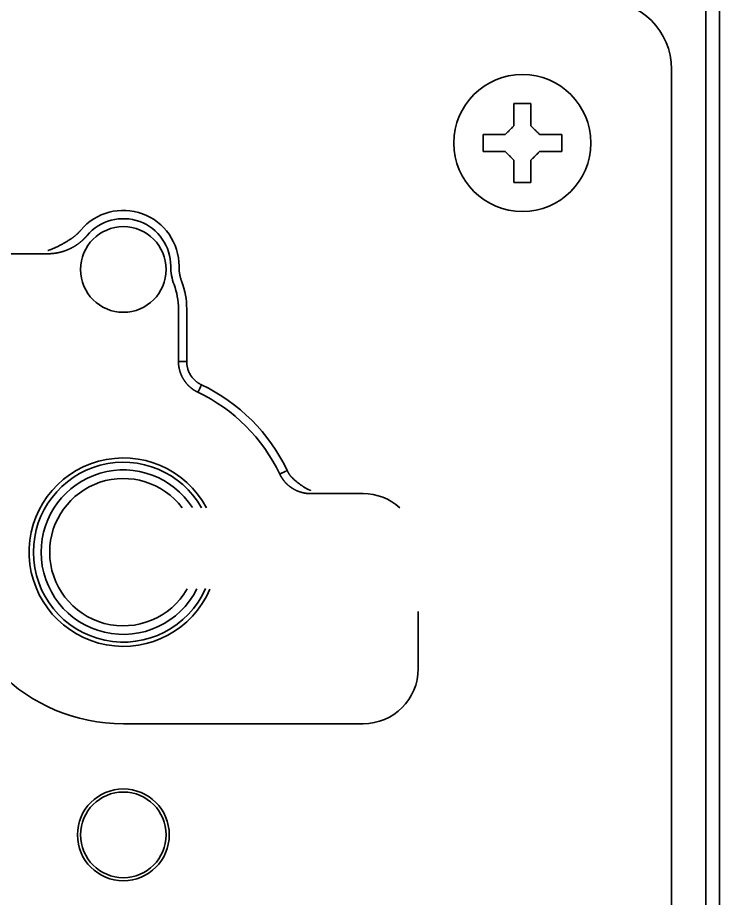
# Model space of a CAD drawing. Extents: x 53 to 4124, y 6244 to 10190.
# Drawn here: x 2924.1 to 2965.1, y 9966.2 to 10017.6 of the extents above; entities that cross this region are included whole.
import ezdxf

# ---------------------------------------------------------------- set-up
doc = ezdxf.new("R2010")
doc.units = 0
doc.header["$LTSCALE"] = 5
doc.layers.add('1', color=7, linetype='CONTINUOUS', true_color=0xffffff)

msp = doc.modelspace()

# ---------------------------------------------------------------- linework, layer by layer
at = {"layer": '1', "color": 7, "linetype": 'Continuous', "lineweight": 35}
for p, q in [((2964.275, 10018.343), (2964.275, 9378.493)), ((2965.075, 9677.393), (2965.075, 10018.293)), ((2962.275, 9927.088), (2962.275, 10014.593)), ((2962.275, 10014.593), (2962.275, 9928.593)), ((2951.275, 10010.275), (2951.275, 10010.775)), ((2955.875, 10010.775), (2955.875, 10010.275)), ((2951.275, 10009.775), (2951.275, 10010.275)), ((2955.875, 10010.275), (2955.875, 10009.775)), ((2925.867, 10003.811), (2923.275, 10003.811)), ((2933.493, 9997.529), (2933.493, 10000.593)), ((2933.975, 10000.593), (2933.975, 9997.529)), ((2944.275, 9989.811), (2941.211, 9989.811)), ((2947.493, 9979.593), (2947.493, 9982.939)), ((2930.275, 9976.376), (2944.275, 9976.376))]:
    msp.add_line(p, q, dxfattribs=at)
for centre, radius in [((2953.575, 10010.275), 4), ((2930.275, 10002.893), 2.5), ((2930.275, 9969.893), 2.68), ((2930.275, 9969.893), 2.5)]:
    msp.add_circle(centre, radius, dxfattribs=at)
for centre, radius, start, end in [((2958.275, 10014.593), 4, 0, 90), ((2958.275, 10014.593), 4, 0, 90), ((2930.275, 10003.093), 3.25, 359.7251, 139.876), ((2930.275, 10003.093), 2.767, 359.7251, 139.876), ((2929.475, 10000.593), 4.5, 0, 20.6344), ((2929.475, 10000.593), 4.017, 0, 20.6344), ((2930.275, 9986.593), 10.6, 25.5003, 64.4997), ((2930.275, 9986.593), 10.117, 25.5003, 64.4997), ((2930.275, 9986.393), 5.5, 28.17, 336.8025), ((2930.275, 9986.391), 5.25, 29.6437, 180), ((2930.275, 9986.393), 4.8, 32.7712, 180), ((2930.275, 9986.393), 4.3, 37.0575, 180), ((2944.275, 9986.593), 3.217, 48.1289, 90), ((2930.275, 9986.593), 10.217, 180, 270), ((2930.275, 9986.391), 5.25, 180, 336.1669), ((2930.275, 9986.393), 4.8, 180, 333.4556), ((2930.275, 9986.393), 4.3, 180, 330.0356), ((2944.275, 9979.593), 3.217, 270, 0)]:
    msp.add_arc(centre, radius, start, end, dxfattribs=at)
for points, degree in [([(2953.075, 10011.275), (2953.075, 10011.33), (2953.075, 10011.438), (2953.075, 10011.599), (2953.075, 10011.758), (2953.075, 10011.914), (2953.075, 10012.065), (2953.075, 10012.222), (2953.075, 10012.388), (2953.075, 10012.512), (2953.075, 10012.575)], 3), ([(2953.075, 10012.575), (2953.242, 10012.575), (2953.575, 10012.575), (2953.909, 10012.575), (2954.075, 10012.575)], 3), ([(2952.575, 10010.775), (2952.599, 10010.799), (2952.646, 10010.847), (2952.718, 10010.918), (2952.789, 10010.99), (2952.861, 10011.061), (2952.932, 10011.132), (2953.004, 10011.204), (2953.051, 10011.252), (2953.075, 10011.275)], 3), ([(2954.075, 10011.275), (2954.101, 10011.249), (2954.153, 10011.198), (2954.226, 10011.124), (2954.298, 10011.053), (2954.368, 10010.983), (2954.437, 10010.913), (2954.506, 10010.845), (2954.552, 10010.798), (2954.575, 10010.775)], 3), ([(2954.575, 10010.775), (2954.63, 10010.775), (2954.738, 10010.775), (2954.899, 10010.775), (2955.058, 10010.775), (2955.213, 10010.775), (2955.365, 10010.775), (2955.522, 10010.775), (2955.688, 10010.775), (2955.811, 10010.775), (2955.875, 10010.775)], 3), ([(2952.575, 10009.775), (2952.521, 10009.775), (2952.413, 10009.775), (2952.251, 10009.775), (2952.092, 10009.775), (2951.937, 10009.775), (2951.785, 10009.775), (2951.629, 10009.775), (2951.463, 10009.775), (2951.339, 10009.775), (2951.275, 10009.775)], 3), ([(2953.075, 10009.275), (2953.049, 10009.302), (2952.998, 10009.353), (2952.924, 10009.427), (2952.853, 10009.498), (2952.782, 10009.568), (2952.713, 10009.638), (2952.644, 10009.706), (2952.598, 10009.752), (2952.575, 10009.775)], 3), ([(2954.575, 10009.775), (2954.552, 10009.752), (2954.504, 10009.704), (2954.433, 10009.633), (2954.361, 10009.561), (2954.29, 10009.49), (2954.218, 10009.419), (2954.147, 10009.347), (2954.099, 10009.299), (2954.075, 10009.275)], 3), ([(2954.075, 10009.275), (2954.075, 10009.221), (2954.075, 10009.113), (2954.075, 10008.952), (2954.075, 10008.793), (2954.075, 10008.637), (2954.075, 10008.485), (2954.075, 10008.329), (2954.075, 10008.163), (2954.075, 10008.039), (2954.075, 10007.975)], 3), ([(2954.075, 10007.975), (2953.909, 10007.975), (2953.575, 10007.975), (2953.242, 10007.975), (2953.075, 10007.975)], 3), ([(2927.269, 10004.718), (2927.56, 10004.913), (2927.79, 10005.188)], 2), ([(2933.525, 10003.078), (2933.522, 10002.613), (2933.687, 10002.179)], 2), ([(2933.975, 9997.529), (2933.493, 9997.529)], 1), ([(2933.975, 9997.529), (2933.972, 9997.091), (2934.44, 9996.347), (2934.839, 9996.161)], 2), ([(2934.839, 9996.161), (2934.769, 9996.015), (2934.7, 9995.87), (2934.631, 9995.725)], 3), ([(2939.843, 9991.157), (2939.407, 9990.949)], 1), ([(2940.153, 9990.718), (2939.961, 9990.904), (2939.843, 9991.157)], 2)]:
    msp.add_open_spline(points, degree=degree, dxfattribs=at)
for points, knots in [([(2954.075, 10012.575), (2954.075, 10012.373), (2954.075, 10012.163), (2954.075, 10011.838), (2954.075, 10011.728), (2954.075, 10011.504), (2954.075, 10011.391), (2954.075, 10011.275)], [0, 0, 0, 0, 0.5, 0.5, 0.75, 0.75, 1, 1, 1, 1]), ([(2951.275, 10010.775), (2951.478, 10010.775), (2951.688, 10010.775), (2952.013, 10010.775), (2952.123, 10010.775), (2952.346, 10010.775), (2952.46, 10010.775), (2952.575, 10010.775)], [0, 0, 0, 0, 0.5, 0.5, 0.75, 0.75, 1, 1, 1, 1]), ([(2955.875, 10009.775), (2955.672, 10009.775), (2955.463, 10009.775), (2955.138, 10009.775), (2955.028, 10009.775), (2954.804, 10009.775), (2954.691, 10009.775), (2954.575, 10009.775)], [0, 0, 0, 0, 0.5, 0.5, 0.75, 0.75, 1, 1, 1, 1]), ([(2953.075, 10007.975), (2953.075, 10008.178), (2953.075, 10008.388), (2953.075, 10008.713), (2953.075, 10008.823), (2953.075, 10009.047), (2953.075, 10009.16), (2953.075, 10009.275)], [0, 0, 0, 0, 0.5, 0.5, 0.75, 0.75, 1, 1, 1, 1]), ([(2928.159, 10004.877), (2928.153, 10004.87), (2928.142, 10004.856), (2928.124, 10004.835), (2928.106, 10004.815), (2928.088, 10004.795), (2928.069, 10004.775), (2928.051, 10004.755), (2928.032, 10004.735), (2928.013, 10004.716), (2927.994, 10004.696), (2927.975, 10004.677), (2927.955, 10004.658), (2927.936, 10004.639), (2927.916, 10004.62), (2927.896, 10004.602), (2927.876, 10004.584), (2927.856, 10004.566), (2927.835, 10004.548), (2927.815, 10004.53), (2927.794, 10004.512), (2927.773, 10004.495), (2927.752, 10004.478), (2927.731, 10004.461), (2927.709, 10004.444), (2927.688, 10004.427), (2927.666, 10004.411), (2927.644, 10004.395), (2927.622, 10004.379), (2927.6, 10004.363), (2927.578, 10004.347), (2927.556, 10004.332), (2927.533, 10004.317), (2927.511, 10004.302), (2927.488, 10004.287), (2927.465, 10004.272), (2927.442, 10004.258), (2927.419, 10004.244), (2927.395, 10004.23), (2927.372, 10004.216), (2927.348, 10004.202), (2927.324, 10004.189), (2927.301, 10004.176), (2927.277, 10004.163), (2927.253, 10004.15), (2927.229, 10004.138), (2927.204, 10004.126), (2927.18, 10004.114), (2927.155, 10004.102), (2927.131, 10004.09), (2927.106, 10004.079), (2927.081, 10004.068), (2927.056, 10004.057), (2927.031, 10004.046), (2927.006, 10004.036), (2926.981, 10004.025), (2926.956, 10004.015), (2926.93, 10004.006), (2926.905, 10003.996), (2926.879, 10003.987), (2926.854, 10003.978), (2926.828, 10003.969), (2926.802, 10003.96), (2926.776, 10003.952), (2926.75, 10003.944), (2926.724, 10003.936), (2926.698, 10003.928), (2926.672, 10003.921), (2926.646, 10003.914), (2926.62, 10003.907), (2926.593, 10003.9), (2926.567, 10003.894), (2926.54, 10003.887), (2926.514, 10003.881), (2926.487, 10003.876), (2926.461, 10003.87), (2926.434, 10003.865), (2926.407, 10003.86), (2926.381, 10003.855), (2926.354, 10003.851), (2926.327, 10003.846), (2926.3, 10003.842), (2926.273, 10003.838), (2926.246, 10003.835), (2926.219, 10003.831), (2926.192, 10003.828), (2926.165, 10003.826), (2926.138, 10003.823), (2926.111, 10003.821), (2926.084, 10003.819), (2926.057, 10003.817), (2926.03, 10003.815), (2926.002, 10003.814), (2925.975, 10003.813), (2925.948, 10003.812), (2925.921, 10003.811), (2925.894, 10003.811), (2925.876, 10003.811), (2925.867, 10003.811)], [0, 0, 0, 0, 0.010416, 0.020832, 0.031248, 0.041665, 0.052081, 0.062497, 0.072913, 0.083329, 0.093746, 0.104162, 0.114578, 0.124994, 0.13541, 0.145827, 0.156243, 0.166659, 0.177075, 0.187491, 0.197908, 0.208324, 0.21874, 0.229156, 0.239573, 0.249989, 0.260405, 0.270822, 0.281238, 0.291654, 0.302071, 0.312487, 0.322903, 0.33332, 0.343736, 0.354152, 0.364569, 0.374985, 0.385401, 0.395818, 0.406234, 0.416651, 0.427067, 0.437484, 0.4479, 0.458317, 0.468733, 0.47915, 0.489566, 0.499983, 0.510399, 0.520816, 0.531233, 0.541649, 0.552066, 0.562482, 0.572899, 0.583316, 0.593733, 0.604149, 0.614566, 0.624983, 0.635399, 0.645816, 0.656233, 0.66665, 0.677067, 0.687484, 0.697901, 0.708317, 0.718734, 0.729151, 0.739568, 0.749985, 0.760402, 0.770819, 0.781236, 0.791653, 0.802071, 0.812488, 0.822905, 0.833322, 0.843739, 0.854156, 0.864574, 0.874991, 0.885408, 0.895825, 0.906243, 0.91666, 0.927078, 0.937495, 0.947912, 0.95833, 0.968747, 0.979165, 0.989582, 1, 1, 1, 1]), ([(2927.268, 10004.718), (2927.213, 10004.681), (2927.156, 10004.644), (2927.043, 10004.572), (2926.987, 10004.536), (2926.872, 10004.467), (2926.815, 10004.434), (2926.699, 10004.368), (2926.583, 10004.305), (2926.466, 10004.246), (2926.348, 10004.19), (2926.289, 10004.163), (2926.17, 10004.111), (2926.111, 10004.087), (2926.021, 10004.052), (2925.991, 10004.041), (2925.946, 10004.025), (2925.931, 10004.019), (2925.908, 10004.011), (2925.9, 10004.009), (2925.891, 10004.005), (2925.888, 10004.004), (2925.885, 10004.003), (2925.883, 10004.003), (2925.882, 10004.002), (2925.878, 10004.001), (2925.874, 10004), (2925.87, 10003.998)], [0, 0, 0, 0, 0.125, 0.125, 0.25, 0.25, 0.375, 0.375, 0.5, 0.625, 0.625, 0.75, 0.75, 0.875, 0.875, 0.9375, 0.9375, 0.96875, 0.96875, 0.984375, 0.984375, 0.988281, 0.990234, 0.990234, 0.992187, 0.992187, 1, 1, 1, 1]), ([(2933.235, 10002.009), (2933.171, 10002.18), (2933.122, 10002.356), (2933.058, 10002.715), (2933.042, 10002.898), (2933.043, 10003.08)], [0, 0, 0, 0, 0.5, 0.5, 1, 1, 1, 1]), ([(2934.631, 9995.725), (2934.624, 9995.728), (2934.61, 9995.735), (2934.589, 9995.746), (2934.568, 9995.756), (2934.547, 9995.767), (2934.527, 9995.779), (2934.506, 9995.79), (2934.486, 9995.802), (2934.466, 9995.814), (2934.446, 9995.826), (2934.426, 9995.838), (2934.406, 9995.851), (2934.386, 9995.864), (2934.367, 9995.877), (2934.348, 9995.89), (2934.329, 9995.903), (2934.31, 9995.917), (2934.291, 9995.931), (2934.272, 9995.945), (2934.254, 9995.96), (2934.235, 9995.974), (2934.217, 9995.989), (2934.199, 9996.004), (2934.181, 9996.02), (2934.164, 9996.035), (2934.146, 9996.051), (2934.129, 9996.067), (2934.112, 9996.083), (2934.095, 9996.099), (2934.078, 9996.115), (2934.062, 9996.132), (2934.046, 9996.149), (2934.03, 9996.166), (2934.014, 9996.183), (2933.998, 9996.201), (2933.983, 9996.218), (2933.967, 9996.236), (2933.952, 9996.254), (2933.937, 9996.272), (2933.923, 9996.29), (2933.908, 9996.309), (2933.894, 9996.328), (2933.88, 9996.346), (2933.866, 9996.365), (2933.853, 9996.384), (2933.84, 9996.404), (2933.826, 9996.423), (2933.814, 9996.443), (2933.801, 9996.463), (2933.789, 9996.482), (2933.776, 9996.502), (2933.765, 9996.523), (2933.753, 9996.543), (2933.741, 9996.563), (2933.73, 9996.584), (2933.719, 9996.605), (2933.709, 9996.626), (2933.698, 9996.647), (2933.688, 9996.668), (2933.678, 9996.689), (2933.668, 9996.71), (2933.659, 9996.732), (2933.649, 9996.753), (2933.64, 9996.775), (2933.632, 9996.797), (2933.623, 9996.818), (2933.615, 9996.84), (2933.607, 9996.862), (2933.599, 9996.885), (2933.592, 9996.907), (2933.585, 9996.929), (2933.578, 9996.951), (2933.571, 9996.974), (2933.565, 9996.997), (2933.559, 9997.019), (2933.553, 9997.042), (2933.547, 9997.065), (2933.542, 9997.087), (2933.537, 9997.11), (2933.532, 9997.133), (2933.528, 9997.156), (2933.523, 9997.179), (2933.52, 9997.202), (2933.516, 9997.226), (2933.512, 9997.249), (2933.509, 9997.272), (2933.506, 9997.295), (2933.504, 9997.319), (2933.501, 9997.342), (2933.499, 9997.365), (2933.498, 9997.389), (2933.496, 9997.412), (2933.495, 9997.435), (2933.494, 9997.459), (2933.493, 9997.482), (2933.493, 9997.506), (2933.493, 9997.521), (2933.493, 9997.529)], [0, 0, 0, 0, 0.010418, 0.020835, 0.031252, 0.04167, 0.052087, 0.062504, 0.072921, 0.083338, 0.093755, 0.104172, 0.114589, 0.125006, 0.135423, 0.145839, 0.156256, 0.166673, 0.177089, 0.187506, 0.197922, 0.208339, 0.218755, 0.229171, 0.239588, 0.250004, 0.26042, 0.270837, 0.281253, 0.291669, 0.302085, 0.312501, 0.322917, 0.333334, 0.34375, 0.354166, 0.364582, 0.374998, 0.385414, 0.39583, 0.406246, 0.416662, 0.427078, 0.437494, 0.44791, 0.458326, 0.468742, 0.479158, 0.489574, 0.49999, 0.510406, 0.520822, 0.531238, 0.541654, 0.55207, 0.562486, 0.572902, 0.583319, 0.593735, 0.604151, 0.614567, 0.624983, 0.6354, 0.645816, 0.656232, 0.666649, 0.677065, 0.687481, 0.697898, 0.708314, 0.718731, 0.729148, 0.739564, 0.749981, 0.760398, 0.770814, 0.781231, 0.791648, 0.802065, 0.812482, 0.822899, 0.833316, 0.843733, 0.854151, 0.864568, 0.874985, 0.885403, 0.89582, 0.906238, 0.916656, 0.927073, 0.937491, 0.947909, 0.958327, 0.968745, 0.979163, 0.989582, 1, 1, 1, 1]), ([(2941.211, 9989.811), (2941.203, 9989.811), (2941.188, 9989.811), (2941.164, 9989.811), (2941.141, 9989.812), (2941.117, 9989.813), (2941.094, 9989.814), (2941.071, 9989.816), (2941.047, 9989.817), (2941.024, 9989.819), (2941.001, 9989.822), (2940.977, 9989.824), (2940.954, 9989.827), (2940.931, 9989.83), (2940.908, 9989.834), (2940.884, 9989.838), (2940.861, 9989.841), (2940.838, 9989.846), (2940.815, 9989.85), (2940.792, 9989.855), (2940.769, 9989.86), (2940.747, 9989.865), (2940.724, 9989.871), (2940.701, 9989.877), (2940.679, 9989.883), (2940.656, 9989.889), (2940.633, 9989.896), (2940.611, 9989.903), (2940.589, 9989.91), (2940.567, 9989.917), (2940.544, 9989.925), (2940.522, 9989.933), (2940.5, 9989.941), (2940.479, 9989.95), (2940.457, 9989.958), (2940.435, 9989.967), (2940.414, 9989.977), (2940.392, 9989.986), (2940.371, 9989.996), (2940.35, 9990.006), (2940.329, 9990.016), (2940.308, 9990.027), (2940.287, 9990.037), (2940.266, 9990.048), (2940.245, 9990.059), (2940.225, 9990.071), (2940.205, 9990.083), (2940.184, 9990.094), (2940.164, 9990.107), (2940.145, 9990.119), (2940.125, 9990.132), (2940.105, 9990.144), (2940.086, 9990.158), (2940.066, 9990.171), (2940.047, 9990.184), (2940.028, 9990.198), (2940.01, 9990.212), (2939.991, 9990.226), (2939.972, 9990.241), (2939.954, 9990.255), (2939.936, 9990.27), (2939.918, 9990.285), (2939.9, 9990.301), (2939.883, 9990.316), (2939.865, 9990.332), (2939.848, 9990.348), (2939.831, 9990.364), (2939.814, 9990.38), (2939.797, 9990.396), (2939.781, 9990.413), (2939.765, 9990.43), (2939.749, 9990.447), (2939.733, 9990.464), (2939.717, 9990.482), (2939.702, 9990.499), (2939.686, 9990.517), (2939.671, 9990.535), (2939.656, 9990.553), (2939.642, 9990.572), (2939.627, 9990.59), (2939.613, 9990.609), (2939.599, 9990.628), (2939.585, 9990.647), (2939.572, 9990.666), (2939.559, 9990.685), (2939.546, 9990.704), (2939.533, 9990.724), (2939.52, 9990.744), (2939.508, 9990.764), (2939.496, 9990.784), (2939.484, 9990.804), (2939.472, 9990.824), (2939.461, 9990.845), (2939.449, 9990.865), (2939.438, 9990.886), (2939.428, 9990.907), (2939.417, 9990.928), (2939.41, 9990.942), (2939.407, 9990.949)], [0, 0, 0, 0, 0.010418, 0.020837, 0.031255, 0.041673, 0.052091, 0.062509, 0.072927, 0.083344, 0.093762, 0.10418, 0.114597, 0.125015, 0.135432, 0.145849, 0.156267, 0.166684, 0.177101, 0.187518, 0.197935, 0.208352, 0.218769, 0.229186, 0.239602, 0.250019, 0.260436, 0.270853, 0.281269, 0.291686, 0.302102, 0.312519, 0.322935, 0.333352, 0.343768, 0.354184, 0.3646, 0.375017, 0.385433, 0.395849, 0.406265, 0.416682, 0.427098, 0.437514, 0.44793, 0.458346, 0.468762, 0.479178, 0.489594, 0.50001, 0.510426, 0.520842, 0.531258, 0.541674, 0.55209, 0.562506, 0.572922, 0.583338, 0.593754, 0.60417, 0.614586, 0.625002, 0.635418, 0.645834, 0.65625, 0.666666, 0.677083, 0.687499, 0.697915, 0.708331, 0.718747, 0.729163, 0.73958, 0.749996, 0.760412, 0.770829, 0.781245, 0.791661, 0.802078, 0.812494, 0.822911, 0.833327, 0.843744, 0.854161, 0.864577, 0.874994, 0.885411, 0.895828, 0.906245, 0.916662, 0.927079, 0.937496, 0.947913, 0.95833, 0.968748, 0.979165, 0.989582, 1, 1, 1, 1]), ([(2941.206, 9989.998), (2941.203, 9989.999), (2941.2, 9990), (2941.196, 9990.002), (2941.195, 9990.002), (2941.194, 9990.003), (2941.191, 9990.004), (2941.189, 9990.005), (2941.182, 9990.008), (2941.176, 9990.01), (2941.158, 9990.018), (2941.146, 9990.023), (2941.11, 9990.039), (2941.087, 9990.049), (2941.017, 9990.083), (2940.971, 9990.107), (2940.881, 9990.159), (2940.836, 9990.187), (2940.78, 9990.222), (2940.769, 9990.229), (2940.747, 9990.243), (2940.736, 9990.25), (2940.702, 9990.272), (2940.68, 9990.287), (2940.636, 9990.317), (2940.613, 9990.333), (2940.57, 9990.364), (2940.548, 9990.38), (2940.483, 9990.429), (2940.441, 9990.463), (2940.357, 9990.532), (2940.316, 9990.568), (2940.234, 9990.642), (2940.194, 9990.68), (2940.154, 9990.719)], [0, 0, 0, 0, 0.007813, 0.007813, 0.009766, 0.009766, 0.011719, 0.015625, 0.015625, 0.03125, 0.03125, 0.0625, 0.0625, 0.125, 0.125, 0.25, 0.25, 0.375, 0.375, 0.40625, 0.40625, 0.4375, 0.4375, 0.5, 0.5, 0.5625, 0.5625, 0.625, 0.625, 0.75, 0.75, 0.875, 0.875, 1, 1, 1, 1])]:
    msp.add_open_spline(points, degree=3, knots=knots, dxfattribs=at)

doc.saveas('drawing.dxf')
